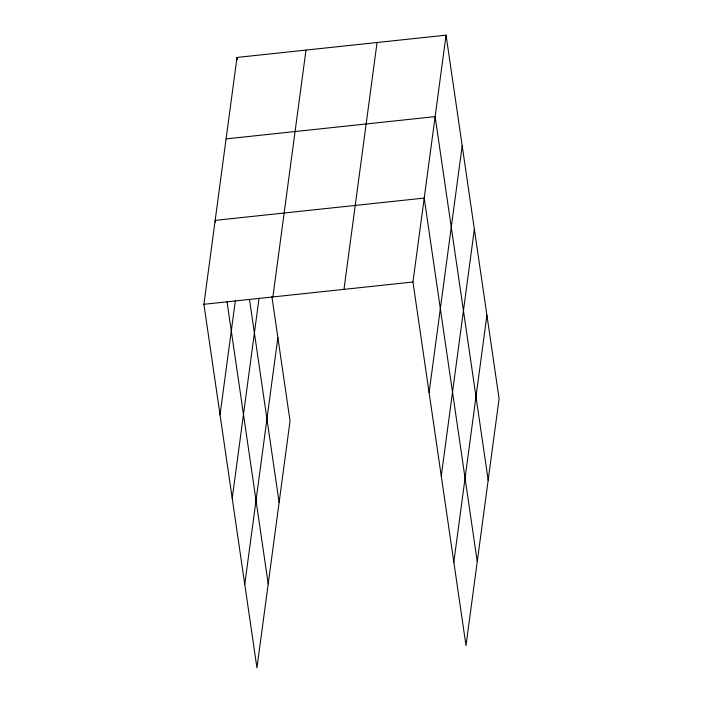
<?xml version="1.0" encoding="UTF-8"?>
<svg xmlns="http://www.w3.org/2000/svg" width="703" height="703" viewBox="0 0 703 703"><rect width="100%" height="100%" fill="white"/><g stroke="black" fill="none" stroke-linecap="round" stroke-linejoin="round"><path stroke-width="1.05" d="M271.903 296.648L290.04 420.992L256.947 667.85L203.914 304.294L236.999 57.435L446.054 35.15L499.086 398.706L466.001 645.565L412.96 282.008L446.054 35.15M220.039 414.867L235.373 300.524M232.218 498.357L259.055 298.195M272.896 296.938L305.99 50.08M244.767 584.369L277.861 337.51M343.978 289.364L377.063 42.505M429.094 392.59L462.187 145.723M441.273 476.072L474.358 229.213M453.822 562.084L486.907 315.225M226.085 138.895L435.131 116.61L488.172 480.175M203.914 304.294L412.96 282.008M477.249 561.635L424.208 198.079L215.162 220.364L215.478 222.526M236.999 57.435L237.315 59.597M249.486 299.346L279.117 502.452M227.025 301.666L268.203 583.921"/></g></svg>
